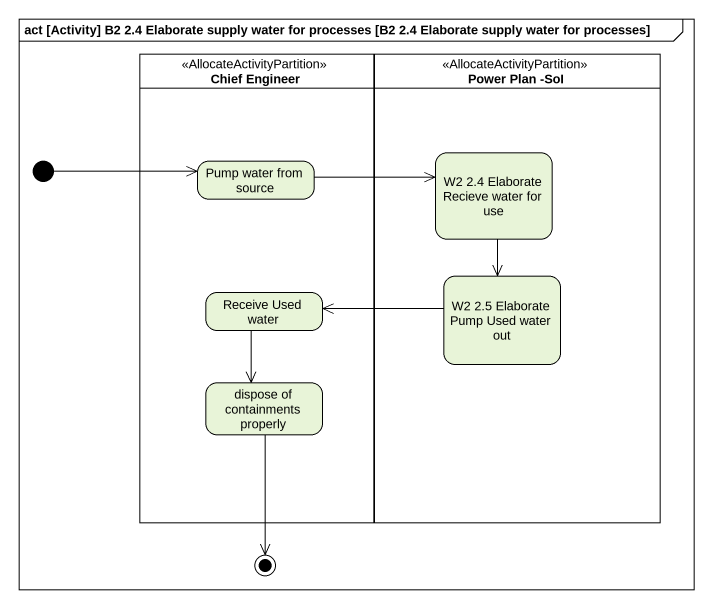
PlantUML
@startuml
mainframe act [Activity] B2 2.4 Elaborate supply water for processes [B2 2.4 Elaborate supply water for processes]
hide empty description
state "Chief Engineer" as Chief_Engineer <<AllocateActivityPartition>> {
  state "Pump water from source" as Pump_water_from_source
  state "Receive Used water" as Receive_Used_water
  state "dispose of containments properly" as dispose_of_containments
}
state "Power Plan -SoI" as Power_Plan_SoI <<AllocateActivityPartition>> {
  state "W2 2.4 Elaborate Recieve water for use" as W2_2_4_Elaborate_Recieve
  state "W2 2.5 Elaborate Pump Used water out" as W2_2_5_Elaborate_Pump_Used
}
state initial1 <<start>>
state final1 <<end>>
initial1 -right-> Pump_water_from_source
Pump_water_from_source -right-> W2_2_4_Elaborate_Recieve
W2_2_4_Elaborate_Recieve --> W2_2_5_Elaborate_Pump_Used
W2_2_5_Elaborate_Pump_Used -left-> Receive_Used_water
Receive_Used_water --> dispose_of_containments
dispose_of_containments --> final1
@enduml
